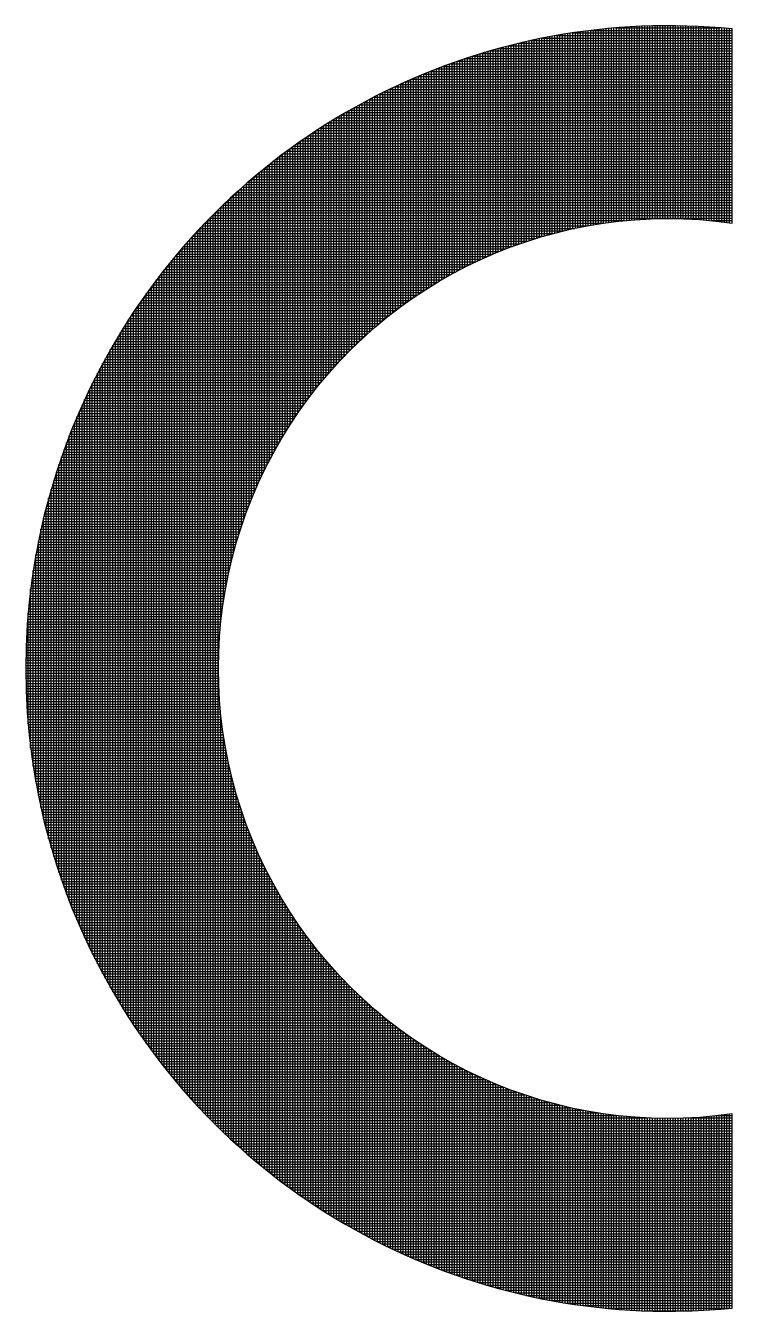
# Model space of a CAD drawing. Header units: inches. Extents: x 0.5 to 19.5, y 0.5 to 12.5.
# Drawn here: x 3.3704 to 3.4804, y 1.6963 to 1.8963 of the extents above; entities that cross this region are included whole.
import ezdxf

# ---------------------------------------------------------------- set-up
doc = ezdxf.new("R2010")
doc.units = ezdxf.units.IN
doc.header["$MEASUREMENT"] = 0

# ---------------------------------------------------------------- blocks, each defined once
blk = doc.blocks.new('*X14')
at = {"color": 0}
for p, q in [((4.262, 5.848439), (4.262, 6.000015)), ((4.264, 5.848782), (4.264, 6.000253)), ((4.266, 5.849113), (4.266, 6.000483)), ((4.268, 5.849432), (4.268, 6.000705)), ((4.27, 5.849739), (4.27, 6.000919)), ((4.272, 5.850035), (4.272, 6.001125)), ((4.274, 5.850318), (4.274, 6.001322)), ((4.276, 5.85059), (4.276, 6.001512)), ((4.278, 5.85085), (4.278, 6.001693)), ((4.28, 5.851099), (4.28, 6.001866)), ((4.281615, 6.002), (4.362672, 6.002)), ((4.282, 5.851336), (4.282, 6.002031)), ((4.284, 5.851561), (4.284, 6.002188)), ((4.286, 5.851774), (4.286, 6.002337)), ((4.288, 5.851976), (4.288, 6.002478)), ((4.29, 5.852166), (4.29, 6.002611)), ((4.292, 5.852345), (4.292, 6.002736)), ((4.294, 5.852512), (4.294, 6.002853)), ((4.296, 5.852668), (4.296, 6.002961)), ((4.298, 5.852812), (4.298, 6.003062)), ((4.3, 5.852944), (4.3, 6.003155)), ((4.302, 5.853065), (4.302, 6.003239)), ((4.304, 5.853175), (4.304, 6.003316)), ((4.306, 5.853273), (4.306, 6.003385)), ((4.308, 5.853359), (4.308, 6.003445)), ((4.31, 5.853435), (4.31, 6.003498)), ((4.312, 5.853498), (4.312, 6.003542)), ((4.314, 5.853551), (4.314, 6.003579)), ((4.316, 5.853591), (4.316, 6.003608)), ((4.318, 5.853621), (4.318, 6.003628)), ((4.32, 5.853639), (4.32, 6.003641)), ((4.322, 5.853645), (4.322, 6.003645)), ((4.324, 5.85364), (4.324, 6.003642)), ((4.326, 5.853624), (4.326, 6.00363)), ((4.328, 5.853596), (4.328, 6.003611)), ((4.33, 5.853557), (4.33, 6.003584)), ((4.332, 5.853506), (4.332, 6.003548)), ((4.334, 5.853444), (4.334, 6.003505)), ((4.336, 5.853371), (4.336, 6.003453)), ((4.338, 5.853286), (4.338, 6.003394)), ((4.34, 5.853189), (4.34, 6.003326)), ((4.342, 5.853082), (4.342, 6.003251)), ((4.344, 5.852962), (4.344, 6.003167)), ((4.346, 5.852831), (4.346, 6.003076)), ((4.348, 5.852689), (4.348, 6.002976)), ((4.35, 5.852535), (4.35, 6.002869)), ((4.352, 5.85237), (4.352, 6.002753)), ((4.354, 5.852193), (4.354, 6.002629)), ((4.356, 5.852004), (4.356, 6.002498)), ((4.358, 5.851804), (4.358, 6.002358)), ((4.36, 5.851592), (4.36, 6.00221)), ((4.362, 5.851369), (4.362, 6.002054)), ((4.364, 5.851133), (4.364, 6.00189)), ((4.366, 5.850887), (4.366, 6.001718)), ((4.368, 5.850628), (4.368, 6.001538)), ((4.37, 5.850358), (4.37, 6.00135)), ((4.372, 5.850076), (4.372, 6.001153)), ((4.208, 5.83451), (4.208, 5.990442)), ((4.21, 5.835193), (4.21, 5.990907)), ((4.212, 5.835863), (4.212, 5.991363)), ((4.214, 5.836519), (4.214, 5.99181)), ((4.21486, 5.992), (4.372144, 5.992)), ((4.216, 5.837162), (4.216, 5.992249)), ((4.218, 5.837792), (4.218, 5.992679)), ((4.22, 5.838409), (4.22, 5.993101)), ((4.222, 5.839013), (4.222, 5.993514)), ((4.224, 5.839603), (4.224, 5.993919)), ((4.224408, 5.994), (4.372144, 5.994)), ((4.226, 5.840181), (4.226, 5.994315)), ((4.228, 5.840746), (4.228, 5.994702)), ((4.23, 5.841298), (4.23, 5.995082)), ((4.232, 5.841838), (4.232, 5.995452)), ((4.234, 5.842364), (4.234, 5.995815)), ((4.235041, 5.996), (4.372144, 5.996)), ((4.236, 5.842879), (4.236, 5.996169)), ((4.238, 5.84338), (4.238, 5.996514)), ((4.24, 5.843869), (4.24, 5.996852)), ((4.242, 5.844346), (4.242, 5.99718)), ((4.244, 5.84481), (4.244, 5.997501)), ((4.246, 5.845262), (4.246, 5.997813)), ((4.247221, 5.998), (4.372144, 5.998)), ((4.248, 5.845702), (4.248, 5.998117)), ((4.25, 5.846129), (4.25, 5.998413)), ((4.252, 5.846545), (4.252, 5.998701)), ((4.254, 5.846948), (4.254, 5.99898)), ((4.256, 5.847338), (4.256, 5.999251)), ((4.258, 5.847717), (4.258, 5.999514)), ((4.26, 5.848084), (4.26, 5.999768)), ((4.261878, 6), (4.372144, 6)), ((4.172, 5.819805), (4.172, 5.98057)), ((4.174, 5.820747), (4.174, 5.981195)), ((4.176, 5.821674), (4.176, 5.981811)), ((4.176621, 5.982), (4.372144, 5.982)), ((4.178, 5.822585), (4.178, 5.982417)), ((4.18, 5.823481), (4.18, 5.983015)), ((4.182, 5.824363), (4.182, 5.983603)), ((4.183366, 5.984), (4.372144, 5.984)), ((4.184, 5.825229), (4.184, 5.984183)), ((4.186, 5.826081), (4.186, 5.984753)), ((4.188, 5.826918), (4.188, 5.985315)), ((4.19, 5.827741), (4.19, 5.985867)), ((4.190485, 5.986), (4.372144, 5.986)), ((4.192, 5.828549), (4.192, 5.986411)), ((4.194, 5.829343), (4.194, 5.986946)), ((4.196, 5.830123), (4.196, 5.987471)), ((4.198, 5.830889), (4.198, 5.987989)), ((4.198045, 5.988), (4.372144, 5.988)), ((4.2, 5.831641), (4.2, 5.988497)), ((4.202, 5.832378), (4.202, 5.988996)), ((4.204, 5.833103), (4.204, 5.989487)), ((4.206, 5.833813), (4.206, 5.989969)), ((4.20613, 5.99), (4.372144, 5.99)), ((4.142, 5.803726), (4.142, 5.970066)), ((4.144, 5.804917), (4.144, 5.970834)), ((4.146, 5.806091), (4.146, 5.971591)), ((4.14709, 5.972), (4.372144, 5.972)), ((4.148, 5.807247), (4.148, 5.972339)), ((4.15, 5.808385), (4.15, 5.973077)), ((4.152, 5.809507), (4.152, 5.973806)), ((4.152537, 5.974), (4.372144, 5.974)), ((4.154, 5.810611), (4.154, 5.974525)), ((4.156, 5.811698), (4.156, 5.975234)), ((4.158, 5.812768), (4.158, 5.975934)), ((4.158189, 5.976), (4.372144, 5.976)), ((4.16, 5.813822), (4.16, 5.976625)), ((4.162, 5.814859), (4.162, 5.977306)), ((4.164, 5.81588), (4.164, 5.977977)), ((4.164069, 5.978), (4.372144, 5.978)), ((4.166, 5.816885), (4.166, 5.978639)), ((4.168, 5.817874), (4.168, 5.979292)), ((4.17, 5.818847), (4.17, 5.979935)), ((4.170202, 5.98), (4.372144, 5.98)), ((4.118, 5.787943), (4.118, 5.960072)), ((4.12, 5.789369), (4.12, 5.960961)), ((4.122, 5.790773), (4.122, 5.96184)), ((4.122366, 5.962), (4.372144, 5.962)), ((4.124, 5.792157), (4.124, 5.962709)), ((4.126, 5.793521), (4.126, 5.963567)), ((4.127019, 5.964), (4.372144, 5.964)), ((4.128, 5.794864), (4.128, 5.964414)), ((4.13, 5.796187), (4.13, 5.965252)), ((4.131807, 5.966), (4.372144, 5.966)), ((4.132, 5.797491), (4.132, 5.96608)), ((4.134, 5.798776), (4.134, 5.966897)), ((4.136, 5.800041), (4.136, 5.967704)), ((4.136739, 5.968), (4.372144, 5.968)), ((4.138, 5.801288), (4.138, 5.968501)), ((4.14, 5.802516), (4.14, 5.969289)), ((4.141829, 5.97), (4.372144, 5.97)), ((4.098, 5.772457), (4.098, 5.95059)), ((4.1, 5.774112), (4.1, 5.951587)), ((4.100834, 5.952), (4.372144, 5.952)), ((4.102, 5.775742), (4.102, 5.952574)), ((4.104, 5.777348), (4.104, 5.953549)), ((4.104933, 5.954), (4.372144, 5.954)), ((4.106, 5.77893), (4.106, 5.954513)), ((4.108, 5.780489), (4.108, 5.955467)), ((4.109129, 5.956), (4.372144, 5.956)), ((4.11, 5.782025), (4.11, 5.956409)), ((4.112, 5.783538), (4.112, 5.957341)), ((4.113429, 5.958), (4.372144, 5.958)), ((4.114, 5.785028), (4.114, 5.958262)), ((4.116, 5.786497), (4.116, 5.959172)), ((4.117839, 5.96), (4.372144, 5.96)), ((4.08, 5.756363), (4.08, 5.9411)), ((4.081633, 5.942), (4.372144, 5.942)), ((4.082, 5.758265), (4.082, 5.942201)), ((4.084, 5.760136), (4.084, 5.94329)), ((4.085315, 5.944), (4.372144, 5.944)), ((4.086, 5.761979), (4.086, 5.944368)), ((4.088, 5.763793), (4.088, 5.945433)), ((4.089072, 5.946), (4.372144, 5.946)), ((4.09, 5.765579), (4.09, 5.946488)), ((4.092, 5.767338), (4.092, 5.94753)), ((4.092908, 5.948), (4.372144, 5.948)), ((4.094, 5.76907), (4.094, 5.948562)), ((4.096, 5.770776), (4.096, 5.949581)), ((4.096827, 5.95), (4.372144, 5.95)), ((4.062, 5.737793), (4.062, 5.930641)), ((4.064, 5.739996), (4.064, 5.931853)), ((4.064244, 5.932), (4.372144, 5.932)), ((4.066, 5.742162), (4.066, 5.933052)), ((4.067595, 5.934), (4.372144, 5.934)), ((4.068, 5.744292), (4.068, 5.934239)), ((4.07, 5.746387), (4.07, 5.935413)), ((4.071007, 5.936), (4.372144, 5.936)), ((4.072, 5.748448), (4.072, 5.936575)), ((4.074, 5.750475), (4.074, 5.937724)), ((4.074483, 5.938), (4.372144, 5.938)), ((4.076, 5.752469), (4.076, 5.938862)), ((4.078, 5.754432), (4.078, 5.939987)), ((4.078024, 5.94), (4.372144, 5.94)), ((4.046, 5.718691), (4.046, 5.920472)), ((4.048, 5.721235), (4.048, 5.92179)), ((4.04832, 5.922), (4.372144, 5.922)), ((4.05, 5.723731), (4.05, 5.923095)), ((4.0514, 5.924), (4.372144, 5.924)), ((4.052, 5.726182), (4.052, 5.924386)), ((4.054, 5.728588), (4.054, 5.925663)), ((4.054531, 5.926), (4.372144, 5.926)), ((4.056, 5.73095), (4.056, 5.926927)), ((4.057714, 5.928), (4.372144, 5.928)), ((4.058, 5.733271), (4.058, 5.928178)), ((4.06, 5.735552), (4.06, 5.929416)), ((4.060951, 5.93), (4.372144, 5.93)), ((4.032, 5.699392), (4.032, 5.910851)), ((4.033619, 5.912), (4.372144, 5.912)), ((4.034, 5.702324), (4.034, 5.912269)), ((4.036, 5.705194), (4.036, 5.913672)), ((4.036471, 5.914), (4.372144, 5.914)), ((4.038, 5.708004), (4.038, 5.91506)), ((4.039365, 5.916), (4.372144, 5.916)), ((4.04, 5.710756), (4.04, 5.916435)), ((4.042, 5.713454), (4.042, 5.917794)), ((4.042304, 5.918), (4.372144, 5.918)), ((4.044, 5.716098), (4.044, 5.91914)), ((4.045289, 5.92), (4.372144, 5.92)), ((4.018, 5.676841), (4.018, 5.900504)), ((4.019962, 5.902), (4.372144, 5.902)), ((4.02, 5.680307), (4.02, 5.902029)), ((4.022, 5.683684), (4.022, 5.903538)), ((4.022617, 5.904), (4.372144, 5.904)), ((4.024, 5.686977), (4.024, 5.905031)), ((4.025309, 5.906), (4.372144, 5.906)), ((4.026, 5.69019), (4.026, 5.906509)), ((4.028, 5.693328), (4.028, 5.907971)), ((4.028039, 5.908), (4.372144, 5.908)), ((4.03, 5.696394), (4.03, 5.909419)), ((4.030809, 5.91), (4.372144, 5.91)), ((4.006, 5.653823), (4.006, 5.891012)), ((4.007214, 5.892), (4.372144, 5.892)), ((4.008, 5.657962), (4.008, 5.892636)), ((4.009697, 5.894), (4.372144, 5.894)), ((4.01, 5.661969), (4.01, 5.894243)), ((4.012, 5.665852), (4.012, 5.895833)), ((4.012212, 5.896), (4.372144, 5.896)), ((4.014, 5.66962), (4.014, 5.897406)), ((4.014761, 5.898), (4.372144, 5.898)), ((4.016, 5.67328), (4.016, 5.898963)), ((4.017344, 5.9), (4.372144, 5.9)), ((3.994, 5.62539), (3.994, 5.880901)), ((3.995268, 5.882), (4.372144, 5.882)), ((3.996, 5.630651), (3.996, 5.882631)), ((3.997597, 5.884), (4.372144, 5.884)), ((3.998, 5.635671), (3.998, 5.884343)), ((3.999956, 5.886), (4.372144, 5.886)), ((4, 5.640479), (4, 5.886037)), ((4.002, 5.645095), (4.002, 5.887713)), ((4.002345, 5.888), (4.372144, 5.888)), ((4.004, 5.649538), (4.004, 5.889371)), ((4.004764, 5.89), (4.372144, 5.89)), ((3.982, 5.586121), (3.982, 5.870118)), ((3.984, 5.593972), (3.984, 5.871964)), ((3.984039, 5.872), (4.372144, 5.872)), ((3.986, 5.601152), (3.986, 5.87379)), ((3.986231, 5.874), (4.372144, 5.874)), ((3.988, 5.607799), (3.988, 5.875597)), ((3.988449, 5.876), (4.372144, 5.876)), ((3.99, 5.614011), (3.99, 5.877384)), ((3.990694, 5.878), (4.372144, 5.878)), ((3.992, 5.619857), (3.992, 5.879152)), ((3.992967, 5.88), (4.372144, 5.88)), ((3.972, 5.146715), (3.972, 5.860576)), ((3.973458, 5.862), (4.372144, 5.862)), ((3.974, 5.539646), (3.974, 5.862527)), ((3.975525, 5.864), (4.372144, 5.864)), ((3.976, 5.555458), (3.976, 5.864456)), ((3.977616, 5.866), (4.372144, 5.866)), ((3.978, 5.567404), (3.978, 5.866364)), ((3.979732, 5.868), (4.372144, 5.868)), ((3.98, 5.577386), (3.98, 5.868252)), ((3.981873, 5.87), (4.372144, 5.87)), ((3.962, 5.156807), (3.962, 5.850483)), ((3.963467, 5.852), (4.288247, 5.852)), ((3.964, 5.154743), (3.964, 5.852548)), ((3.96542, 5.854), (4.372144, 5.854)), ((3.966, 5.152701), (3.966, 5.854589)), ((3.967396, 5.856), (4.372144, 5.856)), ((3.968, 5.150683), (3.968, 5.856607)), ((3.969393, 5.858), (4.372144, 5.858)), ((3.97, 5.148688), (3.97, 5.858603)), ((3.971414, 5.86), (4.372144, 5.86)), ((4.35604, 5.852), (4.372144, 5.852)), ((3.954, 5.165311), (3.954, 5.84198)), ((3.954019, 5.842), (4.232611, 5.842)), ((3.955867, 5.844), (4.240543, 5.844)), ((3.956, 5.163147), (3.956, 5.844143)), ((3.957736, 5.846), (4.249389, 5.846)), ((3.958, 5.161009), (3.958, 5.846281)), ((3.959625, 5.848), (4.259535, 5.848)), ((3.96, 5.158896), (3.96, 5.848394)), ((3.961535, 5.85), (4.271761, 5.85)), ((3.944, 5.176525), (3.944, 5.830765)), ((3.945072, 5.832), (4.200969, 5.832)), ((3.946, 5.174228), (3.946, 5.833063)), ((3.946823, 5.834), (4.206533, 5.834)), ((3.948, 5.171958), (3.948, 5.835333)), ((3.948593, 5.836), (4.212415, 5.836)), ((3.95, 5.169715), (3.95, 5.837575)), ((3.950382, 5.838), (4.218669, 5.838)), ((3.952, 5.1675), (3.952, 5.839791)), ((3.95219, 5.84), (4.225368, 5.84)), ((3.936, 5.186009), (3.936, 5.821282)), ((3.936592, 5.822), (4.176712, 5.822)), ((3.938, 5.183593), (3.938, 5.823698)), ((3.938252, 5.824), (4.181172, 5.824)), ((3.93993, 5.826), (4.185808, 5.826)), ((3.94, 5.181207), (3.94, 5.826083)), ((3.941626, 5.828), (4.190637, 5.828)), ((3.942, 5.178852), (3.942, 5.828439)), ((3.943339, 5.83), (4.195682, 5.83)), ((3.928, 5.195992), (3.928, 5.811299)), ((3.928548, 5.812), (4.156562, 5.812)), ((3.93, 5.193446), (3.93, 5.813844)), ((3.930123, 5.814), (4.160341, 5.814)), ((3.931715, 5.816), (4.164237, 5.816)), ((3.932, 5.190935), (3.932, 5.816356)), ((3.933323, 5.818), (4.168257, 5.818)), ((3.934, 5.188456), (3.934, 5.818835)), ((3.934949, 5.82), (4.172412, 5.82)), ((3.92, 5.206525), (3.92, 5.800766)), ((3.920915, 5.802), (4.139156, 5.802)), ((3.922, 5.203837), (3.922, 5.803454)), ((3.92241, 5.804), (4.142458, 5.804)), ((3.923921, 5.806), (4.145844, 5.806)), ((3.924, 5.201186), (3.924, 5.806105)), ((3.925447, 5.808), (4.149319, 5.808)), ((3.926, 5.198571), (3.926, 5.808719)), ((3.926989, 5.81), (4.15289, 5.81)), ((3.913669, 5.792), (4.123771, 5.792)), ((3.914, 5.214822), (3.914, 5.792468)), ((3.915088, 5.794), (4.12671, 5.794)), ((3.916, 5.212016), (3.916, 5.795274)), ((3.916522, 5.796), (4.129715, 5.796)), ((3.917971, 5.798), (4.132789, 5.798)), ((3.918, 5.209251), (3.918, 5.798039)), ((3.919435, 5.8), (4.135934, 5.8)), ((3.906, 5.226473), (3.906, 5.780818)), ((3.90679, 5.782), (4.109968, 5.782)), ((3.908, 5.223493), (3.908, 5.783797)), ((3.908137, 5.784), (4.112617, 5.784)), ((3.909499, 5.786), (4.11532, 5.786)), ((3.91, 5.220559), (3.91, 5.786731)), ((3.910874, 5.788), (4.118079, 5.788)), ((3.912, 5.217669), (3.912, 5.789621)), ((3.912264, 5.79), (4.120895, 5.79)), ((3.9, 5.2357), (3.9, 5.771591)), ((3.90026, 5.772), (4.097453, 5.772)), ((3.901539, 5.774), (4.099864, 5.774)), ((3.902, 5.232575), (3.902, 5.774716)), ((3.902831, 5.776), (4.102319, 5.776)), ((3.904, 5.229499), (3.904, 5.777791)), ((3.904137, 5.778), (4.10482, 5.778)), ((3.905457, 5.78), (4.107369, 5.78)), ((3.894, 5.245395), (3.894, 5.761895)), ((3.894063, 5.762), (4.086023, 5.762)), ((3.895277, 5.764), (4.08823, 5.764)), ((3.896, 5.242108), (3.896, 5.765182)), ((3.896503, 5.766), (4.090476, 5.766)), ((3.897742, 5.768), (4.092761, 5.768)), ((3.898, 5.238877), (3.898, 5.768413)), ((3.898995, 5.77), (4.095086, 5.77)), ((3.888, 5.255614), (3.888, 5.751676)), ((3.888185, 5.752), (4.075527, 5.752)), ((3.889336, 5.754), (4.077557, 5.754)), ((3.89, 5.252146), (3.89, 5.755145)), ((3.890499, 5.756), (4.079621, 5.756)), ((3.891674, 5.758), (4.08172, 5.758)), ((3.892, 5.24874), (3.892, 5.75855)), ((3.892863, 5.76), (4.083853, 5.76)), ((3.882, 5.266425), (3.882, 5.740866)), ((3.882613, 5.742), (4.065849, 5.742)), ((3.883704, 5.744), (4.067723, 5.744)), ((3.884, 5.262751), (3.884, 5.74454)), ((3.884806, 5.746), (4.069628, 5.746)), ((3.88592, 5.748), (4.071563, 5.748)), ((3.886, 5.259148), (3.886, 5.748142)), ((3.887047, 5.75), (4.073529, 5.75)), ((3.877336, 5.732), (4.0569, 5.732)), ((3.878, 5.274001), (3.878, 5.733289)), ((3.878368, 5.734), (4.058635, 5.734)), ((3.879412, 5.736), (4.060397, 5.736)), ((3.88, 5.270174), (3.88, 5.737117)), ((3.880467, 5.738), (4.062186, 5.738)), ((3.881534, 5.74), (4.064003, 5.74)), ((3.872, 5.285997), (3.872, 5.721293)), ((3.872342, 5.722), (4.048609, 5.722)), ((3.873319, 5.724), (4.050218, 5.724)), ((3.874, 5.281908), (3.874, 5.725382)), ((3.874306, 5.726), (4.05185, 5.726)), ((3.875305, 5.728), (4.053508, 5.728)), ((3.876, 5.277911), (3.876, 5.729379)), ((3.876315, 5.73), (4.055191, 5.73)), ((3.867624, 5.712), (4.040917, 5.712)), ((3.868, 5.294472), (3.868, 5.712819)), ((3.868546, 5.714), (4.04241, 5.714)), ((3.869479, 5.716), (4.043925, 5.716)), ((3.87, 5.290183), (3.87, 5.717108)), ((3.870422, 5.718), (4.045463, 5.718)), ((3.871377, 5.72), (4.047024, 5.72)), ((3.863171, 5.702), (4.033777, 5.702)), ((3.864, 5.303384), (3.864, 5.703906)), ((3.864041, 5.704), (4.035163, 5.704)), ((3.864921, 5.706), (4.03657, 5.706)), ((3.865811, 5.708), (4.037997, 5.708)), ((3.866, 5.29887), (3.866, 5.708421)), ((3.866712, 5.71), (4.039446, 5.71)), ((3.858978, 5.692), (4.027148, 5.692)), ((3.859796, 5.694), (4.028434, 5.694)), ((3.86, 5.312796), (3.86, 5.694494)), ((3.860625, 5.696), (4.02974, 5.696)), ((3.861463, 5.698), (4.031066, 5.698)), ((3.862, 5.308024), (3.862, 5.699267)), ((3.862312, 5.7), (4.032411, 5.7)), ((3.855036, 5.682), (4.020996, 5.682)), ((3.855804, 5.684), (4.02219, 5.684)), ((3.856, 5.322786), (3.856, 5.684505)), ((3.856583, 5.686), (4.023402, 5.686)), ((3.857371, 5.688), (4.024632, 5.688)), ((3.858, 5.317713), (3.858, 5.689577)), ((3.85817, 5.69), (4.02588, 5.69)), ((3.851339, 5.672), (4.015294, 5.672)), ((3.852, 5.333454), (3.852, 5.673836)), ((3.852059, 5.674), (4.0164, 5.674)), ((3.852789, 5.676), (4.017523, 5.676)), ((3.853528, 5.678), (4.018663, 5.678)), ((3.854, 5.328028), (3.854, 5.679263)), ((3.854277, 5.68), (4.019821, 5.68)), ((3.847882, 5.662), (4.010016, 5.662)), ((3.848, 5.344939), (3.848, 5.662352)), ((3.848555, 5.664), (4.011039, 5.664)), ((3.849237, 5.666), (4.012078, 5.666)), ((3.849928, 5.668), (4.013133, 5.668)), ((3.85, 5.339084), (3.85, 5.668207)), ((3.850629, 5.67), (4.014205, 5.67)), ((3.84466, 5.652), (4.005141, 5.652)), ((3.845286, 5.654), (4.006084, 5.654)), ((3.845921, 5.656), (4.007044, 5.656)), ((3.846, 5.351044), (3.846, 5.656247)), ((3.846565, 5.658), (4.008018, 5.658)), ((3.847219, 5.66), (4.009009, 5.66)), ((3.841667, 5.642), (4.00065, 5.642)), ((3.842, 5.364139), (3.842, 5.643152)), ((3.842247, 5.644), (4.001518, 5.644)), ((3.842837, 5.646), (4.002401, 5.646)), ((3.843435, 5.648), (4.003299, 5.648)), ((3.844, 5.357431), (3.844, 5.64986)), ((3.844043, 5.65), (4.004212, 5.65)), ((3.838899, 5.632), (3.996529, 5.632)), ((3.839435, 5.634), (3.997324, 5.634)), ((3.83998, 5.636), (3.998134, 5.636)), ((3.84, 5.371216), (3.84, 5.636075)), ((3.840533, 5.638), (3.998958, 5.638)), ((3.841095, 5.64), (3.999797, 5.64)), ((3.836, 5.386751), (3.836, 5.62054)), ((3.836353, 5.622), (3.992762, 5.622)), ((3.836845, 5.624), (3.993488, 5.624)), ((3.837345, 5.626), (3.994227, 5.626)), ((3.837855, 5.628), (3.99498, 5.628)), ((3.838, 5.378725), (3.838, 5.628565)), ((3.838373, 5.63), (3.995747, 5.63)), ((3.834, 5.395406), (3.834, 5.611885)), ((3.834026, 5.612), (3.989338, 5.612)), ((3.834474, 5.614), (3.989996, 5.614)), ((3.834931, 5.616), (3.990667, 5.616)), ((3.835396, 5.618), (3.991352, 5.618)), ((3.83587, 5.62), (3.99205, 5.62)), ((3.831913, 5.602), (3.986247, 5.602)), ((3.832, 5.404856), (3.832, 5.602434)), ((3.832318, 5.604), (3.986839, 5.604)), ((3.832732, 5.606), (3.987444, 5.606)), ((3.833155, 5.608), (3.988063, 5.608)), ((3.833586, 5.61), (3.988694, 5.61)), ((3.83, 5.415358), (3.83, 5.591933)), ((3.830012, 5.592), (3.983479, 5.592)), ((3.830375, 5.594), (3.984008, 5.594)), ((3.830747, 5.596), (3.984548, 5.596)), ((3.831127, 5.598), (3.985102, 5.598)), ((3.831516, 5.6), (3.985668, 5.6)), ((3.828321, 5.582), (3.981027, 5.582)), ((3.828643, 5.584), (3.981493, 5.584)), ((3.828973, 5.586), (3.981971, 5.586)), ((3.829311, 5.588), (3.982461, 5.588)), ((3.829657, 5.59), (3.982964, 5.59)), ((3.826838, 5.572), (3.978883, 5.572)), ((3.827118, 5.574), (3.979288, 5.574)), ((3.827407, 5.576), (3.979704, 5.576)), ((3.827703, 5.578), (3.980133, 5.578)), ((3.828, 5.427343), (3.828, 5.579948)), ((3.828008, 5.58), (3.980574, 5.58)), ((3.825561, 5.562), (3.977043, 5.562)), ((3.8258, 5.564), (3.977387, 5.564)), ((3.826, 5.441665), (3.826, 5.565625)), ((3.826047, 5.566), (3.977743, 5.566)), ((3.826302, 5.568), (3.978111, 5.568)), ((3.826566, 5.57), (3.978491, 5.57)), ((3.824487, 5.552), (3.9755, 5.552)), ((3.824686, 5.554), (3.975785, 5.554)), ((3.824892, 5.556), (3.976082, 5.556)), ((3.825107, 5.558), (3.97639, 5.558)), ((3.82533, 5.56), (3.97671, 5.56)), ((3.823617, 5.542), (3.974252, 5.542)), ((3.823775, 5.544), (3.974478, 5.544)), ((3.823941, 5.546), (3.974716, 5.546)), ((3.824, 5.4606), (3.824, 5.546691)), ((3.824115, 5.548), (3.974965, 5.548)), ((3.824297, 5.55), (3.975227, 5.55)), ((3.822948, 5.532), (3.973294, 5.532)), ((3.823066, 5.534), (3.973462, 5.534)), ((3.823192, 5.536), (3.973642, 5.536)), ((3.823325, 5.538), (3.973834, 5.538)), ((3.823467, 5.54), (3.974037, 5.54)), ((3.822481, 5.522), (3.972625, 5.522)), ((3.822558, 5.524), (3.972736, 5.524)), ((3.822644, 5.526), (3.972858, 5.526)), ((3.822737, 5.528), (3.972992, 5.528)), ((3.822839, 5.53), (3.973137, 5.53)), ((3.822213, 5.512), (3.972243, 5.512)), ((3.822251, 5.514), (3.972297, 5.514)), ((3.822296, 5.516), (3.972362, 5.516)), ((3.82235, 5.518), (3.972438, 5.518)), ((3.822411, 5.52), (3.972526, 5.52)), ((3.822144, 5.504), (3.972144, 5.504)), ((3.822146, 5.502), (3.972147, 5.502)), ((3.822149, 5.506), (3.972152, 5.506)), ((3.822163, 5.508), (3.972171, 5.508)), ((3.822184, 5.51), (3.972201, 5.51)), ((3.822157, 5.5), (3.972163, 5.5)), ((3.822175, 5.498), (3.972189, 5.498)), ((3.822202, 5.496), (3.972227, 5.496)), ((3.822237, 5.494), (3.972277, 5.494)), ((3.822279, 5.492), (3.972337, 5.492)), ((3.82233, 5.49), (3.97241, 5.49)), ((3.822388, 5.488), (3.972493, 5.488)), ((3.822455, 5.486), (3.972589, 5.486)), ((3.82253, 5.484), (3.972695, 5.484)), ((3.822612, 5.482), (3.972814, 5.482)), ((3.822703, 5.48), (3.972943, 5.48)), ((3.822802, 5.478), (3.973084, 5.478)), ((3.822908, 5.476), (3.973237, 5.476)), ((3.823023, 5.474), (3.973401, 5.474)), ((3.823146, 5.472), (3.973577, 5.472)), ((3.823277, 5.47), (3.973765, 5.47)), ((3.823416, 5.468), (3.973963, 5.468)), ((3.823563, 5.466), (3.974174, 5.466)), ((3.823718, 5.464), (3.974396, 5.464)), ((3.823881, 5.462), (3.97463, 5.462)), ((3.974, 5.144764), (3.974, 5.467645)), ((3.824052, 5.46), (3.974876, 5.46)), ((3.824231, 5.458), (3.975133, 5.458)), ((3.824419, 5.456), (3.975402, 5.456)), ((3.824614, 5.454), (3.975682, 5.454)), ((3.824818, 5.452), (3.975975, 5.452)), ((3.976, 5.142834), (3.976, 5.451832)), ((3.82503, 5.45), (3.976279, 5.45)), ((3.82525, 5.448), (3.976595, 5.448)), ((3.825478, 5.446), (3.976923, 5.446)), ((3.825714, 5.444), (3.977263, 5.444)), ((3.825958, 5.442), (3.977615, 5.442)), ((3.826211, 5.44), (3.977979, 5.44)), ((3.826472, 5.438), (3.978355, 5.438)), ((3.826741, 5.436), (3.978743, 5.436)), ((3.827018, 5.434), (3.979143, 5.434)), ((3.827303, 5.432), (3.979555, 5.432)), ((3.978, 5.140926), (3.978, 5.439887)), ((3.827597, 5.43), (3.979979, 5.43)), ((3.827899, 5.428), (3.980416, 5.428)), ((3.828209, 5.426), (3.980865, 5.426)), ((3.828528, 5.424), (3.981326, 5.424)), ((3.828855, 5.422), (3.9818, 5.422)), ((3.98, 5.139039), (3.98, 5.429904)), ((3.982, 5.137172), (3.982, 5.421169)), ((3.82919, 5.42), (3.982286, 5.42)), ((3.829533, 5.418), (3.982784, 5.418)), ((3.829885, 5.416), (3.983295, 5.416)), ((3.830246, 5.414), (3.983819, 5.414)), ((3.830614, 5.412), (3.984355, 5.412)), ((3.984, 5.135326), (3.984, 5.413319)), ((3.830991, 5.41), (3.984904, 5.41)), ((3.831377, 5.408), (3.985466, 5.408)), ((3.831771, 5.406), (3.98604, 5.406)), ((3.832173, 5.404), (3.986628, 5.404)), ((3.832584, 5.402), (3.987228, 5.402)), ((3.986, 5.1335), (3.986, 5.406139)), ((3.833004, 5.4), (3.987842, 5.4)), ((3.833432, 5.398), (3.988469, 5.398)), ((3.833869, 5.396), (3.989108, 5.396)), ((3.834314, 5.394), (3.989761, 5.394)), ((3.834768, 5.392), (3.990428, 5.392)), ((3.988, 5.131694), (3.988, 5.399491)), ((3.99, 5.129907), (3.99, 5.393279)), ((3.83523, 5.39), (3.991108, 5.39)), ((3.835701, 5.388), (3.991801, 5.388)), ((3.836181, 5.386), (3.992508, 5.386)), ((3.83667, 5.384), (3.993229, 5.384)), ((3.837167, 5.382), (3.993963, 5.382)), ((3.992, 5.128139), (3.992, 5.387433)), ((3.994, 5.12639), (3.994, 5.381901)), ((3.837673, 5.38), (3.994711, 5.38)), ((3.838188, 5.378), (3.995474, 5.378)), ((3.838711, 5.376), (3.99625, 5.376)), ((3.839244, 5.374), (3.99704, 5.374)), ((3.839785, 5.372), (3.997845, 5.372)), ((3.996, 5.124659), (3.996, 5.37664)), ((3.998, 5.122947), (3.998, 5.371619)), ((3.840336, 5.37), (3.998664, 5.37)), ((3.840895, 5.368), (3.999498, 5.368)), ((3.841463, 5.366), (4.000346, 5.366)), ((3.84204, 5.364), (4.001209, 5.364)), ((3.842627, 5.362), (4.002086, 5.362)), ((4, 5.121253), (4, 5.366811)), ((4.002, 5.119578), (4.002, 5.362195)), ((3.843222, 5.36), (4.002979, 5.36)), ((3.843826, 5.358), (4.003887, 5.358)), ((3.84444, 5.356), (4.00481, 5.356)), ((3.845063, 5.354), (4.005748, 5.354)), ((3.845695, 5.352), (4.006702, 5.352)), ((4.004, 5.117919), (4.004, 5.357753)), ((4.006, 5.116278), (4.006, 5.353468)), ((3.846336, 5.35), (4.007671, 5.35)), ((3.846986, 5.348), (4.008656, 5.348)), ((3.847646, 5.346), (4.009657, 5.346)), ((3.848315, 5.344), (4.010674, 5.344)), ((3.848994, 5.342), (4.011707, 5.342)), ((4.008, 5.114655), (4.008, 5.349328)), ((4.01, 5.113048), (4.01, 5.345322)), ((4.012, 5.111458), (4.012, 5.341439)), ((3.849682, 5.34), (4.012757, 5.34)), ((3.850379, 5.338), (4.013823, 5.338)), ((3.851086, 5.336), (4.014906, 5.336)), ((3.851803, 5.334), (4.016006, 5.334)), ((3.852529, 5.332), (4.017122, 5.332)), ((4.014, 5.109885), (4.014, 5.337671)), ((4.016, 5.108328), (4.016, 5.33401)), ((4.018, 5.106787), (4.018, 5.33045)), ((3.853265, 5.33), (4.018257, 5.33)), ((3.85401, 5.328), (4.019408, 5.328)), ((3.854766, 5.326), (4.020577, 5.326)), ((3.855531, 5.324), (4.021765, 5.324)), ((3.856306, 5.322), (4.02297, 5.322)), ((4.02, 5.105262), (4.02, 5.326984)), ((4.022, 5.103753), (4.022, 5.323607)), ((4.024, 5.10226), (4.024, 5.320314)), ((3.85709, 5.32), (4.024193, 5.32)), ((3.857885, 5.318), (4.025435, 5.318)), ((3.85869, 5.316), (4.026696, 5.316)), ((3.859505, 5.314), (4.027976, 5.314)), ((3.86033, 5.312), (4.029275, 5.312)), ((4.026, 5.100782), (4.026, 5.3171)), ((4.028, 5.099319), (4.028, 5.313963)), ((4.03, 5.097872), (4.03, 5.310896)), ((3.861165, 5.31), (4.030593, 5.31)), ((3.86201, 5.308), (4.031932, 5.308)), ((3.862866, 5.306), (4.03329, 5.306)), ((3.863731, 5.304), (4.034669, 5.304)), ((3.864608, 5.302), (4.036068, 5.302)), ((4.032, 5.096439), (4.032, 5.307899)), ((4.034, 5.095022), (4.034, 5.304967)), ((4.036, 5.093619), (4.036, 5.302097)), ((3.865494, 5.3), (4.037488, 5.3)), ((3.866391, 5.298), (4.03893, 5.298)), ((3.867299, 5.296), (4.040393, 5.296)), ((3.868218, 5.294), (4.041878, 5.294)), ((3.869147, 5.292), (4.043385, 5.292)), ((4.038, 5.09223), (4.038, 5.299287)), ((4.04, 5.090856), (4.04, 5.296534)), ((4.042, 5.089496), (4.042, 5.293837)), ((4.044, 5.08815), (4.044, 5.291193)), ((3.870086, 5.29), (4.044915, 5.29)), ((3.871037, 5.288), (4.046468, 5.288)), ((3.871999, 5.286), (4.048044, 5.286)), ((3.872971, 5.284), (4.049644, 5.284)), ((3.873955, 5.282), (4.051268, 5.282)), ((4.046, 5.086818), (4.046, 5.288599)), ((4.048, 5.0855), (4.048, 5.286056)), ((4.05, 5.084196), (4.05, 5.283559)), ((4.052, 5.082905), (4.052, 5.281109)), ((3.874949, 5.28), (4.052917, 5.28)), ((3.875955, 5.278), (4.054591, 5.278)), ((3.876972, 5.276), (4.056291, 5.276)), ((3.878001, 5.274), (4.058017, 5.274)), ((3.87904, 5.272), (4.059769, 5.272)), ((4.054, 5.081628), (4.054, 5.278703)), ((4.056, 5.080363), (4.056, 5.27634)), ((4.058, 5.079112), (4.058, 5.274019)), ((4.06, 5.077875), (4.06, 5.271739)), ((3.880092, 5.27), (4.061548, 5.27)), ((3.881155, 5.268), (4.063355, 5.268)), ((3.882229, 5.266), (4.065191, 5.266)), ((3.883315, 5.264), (4.067055, 5.264)), ((3.884414, 5.262), (4.068949, 5.262)), ((4.062, 5.07665), (4.062, 5.269497)), ((4.064, 5.075438), (4.064, 5.267294)), ((4.066, 5.074238), (4.066, 5.265128)), ((4.068, 5.073051), (4.068, 5.262998)), ((4.07, 5.071877), (4.07, 5.260903)), ((3.885524, 5.26), (4.070873, 5.26)), ((3.886646, 5.258), (4.072828, 5.258)), ((3.88778, 5.256), (4.074814, 5.256)), ((3.888926, 5.254), (4.076833, 5.254)), ((3.890085, 5.252), (4.078885, 5.252)), ((4.072, 5.070716), (4.072, 5.258843)), ((4.074, 5.069566), (4.074, 5.256816)), ((4.076, 5.068429), (4.076, 5.254821)), ((4.078, 5.067304), (4.078, 5.252859)), ((4.08, 5.066191), (4.08, 5.250927)), ((3.891256, 5.25), (4.080971, 5.25)), ((3.89244, 5.248), (4.083092, 5.248)), ((3.893636, 5.246), (4.085249, 5.246)), ((3.894845, 5.244), (4.087443, 5.244)), ((3.896066, 5.242), (4.089675, 5.242)), ((4.082, 5.06509), (4.082, 5.249026)), ((4.084, 5.064), (4.084, 5.247154)), ((4.086, 5.062923), (4.086, 5.245312)), ((4.088, 5.061857), (4.088, 5.243498)), ((4.09, 5.060803), (4.09, 5.241711)), ((3.897301, 5.24), (4.091946, 5.24)), ((3.898549, 5.238), (4.094256, 5.238)), ((3.89981, 5.236), (4.096609, 5.236)), ((3.901084, 5.234), (4.099004, 5.234)), ((3.902371, 5.232), (4.101443, 5.232)), ((4.092, 5.05976), (4.092, 5.239952)), ((4.094, 5.058729), (4.094, 5.23822)), ((4.096, 5.057709), (4.096, 5.236514)), ((4.098, 5.056701), (4.098, 5.234834)), ((4.1, 5.055703), (4.1, 5.233179)), ((4.102, 5.054717), (4.102, 5.231548)), ((3.903672, 5.23), (4.103928, 5.23)), ((3.904987, 5.228), (4.106459, 5.228)), ((3.906315, 5.226), (4.10904, 5.226)), ((3.907658, 5.224), (4.111671, 5.224)), ((3.909014, 5.222), (4.114355, 5.222)), ((4.104, 5.053742), (4.104, 5.229942)), ((4.106, 5.052777), (4.106, 5.22836)), ((4.108, 5.051824), (4.108, 5.226801)), ((4.11, 5.050881), (4.11, 5.225266)), ((4.112, 5.04995), (4.112, 5.223753)), ((4.114, 5.049029), (4.114, 5.222263)), ((4.116, 5.048118), (4.116, 5.220794)), ((3.910385, 5.22), (4.117094, 5.22)), ((3.91177, 5.218), (4.119889, 5.218)), ((3.913169, 5.216), (4.122744, 5.216)), ((3.914583, 5.214), (4.125661, 5.214)), ((3.916012, 5.212), (4.128642, 5.212)), ((4.118, 5.047219), (4.118, 5.219347)), ((4.12, 5.046329), (4.12, 5.217922)), ((4.122, 5.04545), (4.122, 5.216517)), ((4.124, 5.044582), (4.124, 5.215133)), ((4.126, 5.043724), (4.126, 5.21377)), ((4.128, 5.042876), (4.128, 5.212427)), ((4.13, 5.042038), (4.13, 5.211103)), ((3.917456, 5.21), (4.13169, 5.21)), ((3.918914, 5.208), (4.13481, 5.208)), ((3.920388, 5.206), (4.138004, 5.206)), ((3.921878, 5.204), (4.141277, 5.204)), ((3.923383, 5.202), (4.144633, 5.202)), ((4.132, 5.041211), (4.132, 5.209799)), ((4.134, 5.040394), (4.134, 5.208515)), ((4.136, 5.039587), (4.136, 5.207249)), ((4.138, 5.038789), (4.138, 5.206003)), ((4.14, 5.038002), (4.14, 5.204775)), ((4.142, 5.037225), (4.142, 5.203565)), ((4.144, 5.036457), (4.144, 5.202373)), ((4.146, 5.035699), (4.146, 5.2012)), ((4.148, 5.034951), (4.148, 5.200044)), ((3.924904, 5.2), (4.148076, 5.2)), ((3.92644, 5.198), (4.151612, 5.198)), ((3.927993, 5.196), (4.155247, 5.196)), ((3.929563, 5.194), (4.158988, 5.194)), ((3.931148, 5.192), (4.162841, 5.192)), ((4.15, 5.034213), (4.15, 5.198905)), ((4.152, 5.033485), (4.152, 5.197784)), ((4.154, 5.032766), (4.154, 5.19668)), ((4.156, 5.032056), (4.156, 5.195593)), ((4.158, 5.031356), (4.158, 5.194523)), ((4.16, 5.030666), (4.16, 5.193469)), ((4.162, 5.029985), (4.162, 5.192431)), ((4.164, 5.029314), (4.164, 5.19141)), ((4.166, 5.028651), (4.166, 5.190405)), ((3.932751, 5.19), (4.166816, 5.19)), ((3.93437, 5.188), (4.170922, 5.188)), ((3.936007, 5.186), (4.175169, 5.186)), ((3.937661, 5.184), (4.179571, 5.184)), ((3.939333, 5.182), (4.184142, 5.182)), ((4.168, 5.027999), (4.168, 5.189416)), ((4.17, 5.027355), (4.17, 5.188443)), ((4.172, 5.026721), (4.172, 5.187486)), ((4.174, 5.026096), (4.174, 5.186544)), ((4.176, 5.02548), (4.176, 5.185617)), ((4.178, 5.024873), (4.178, 5.184705)), ((4.18, 5.024276), (4.18, 5.183809)), ((4.182, 5.023687), (4.182, 5.182928)), ((4.184, 5.023108), (4.184, 5.182061)), ((4.186, 5.022537), (4.186, 5.181209)), ((4.188, 5.021976), (4.188, 5.180372)), ((3.941022, 5.18), (4.188901, 5.18)), ((3.942729, 5.178), (4.193866, 5.178)), ((3.944455, 5.176), (4.199064, 5.176)), ((3.946199, 5.174), (4.204526, 5.174)), ((3.947963, 5.172), (4.210289, 5.172)), ((4.19, 5.021423), (4.19, 5.17955)), ((4.192, 5.02088), (4.192, 5.178741)), ((4.194, 5.020345), (4.194, 5.177947)), ((4.196, 5.019819), (4.196, 5.177167)), ((4.198, 5.019302), (4.198, 5.176402)), ((4.2, 5.018794), (4.2, 5.17565)), ((4.202, 5.018294), (4.202, 5.174912)), ((4.204, 5.017804), (4.204, 5.174188)), ((4.206, 5.017322), (4.206, 5.173478)), ((4.208, 5.016848), (4.208, 5.172781)), ((4.21, 5.016384), (4.21, 5.172098)), ((4.212, 5.015928), (4.212, 5.171428)), ((4.214, 5.01548), (4.214, 5.170772)), ((4.216, 5.015042), (4.216, 5.170128)), ((3.949745, 5.17), (4.216404, 5.17)), ((3.951546, 5.168), (4.222936, 5.168)), ((3.953368, 5.166), (4.229972, 5.166)), ((3.955209, 5.164), (4.237639, 5.164)), ((3.95707, 5.162), (4.246127, 5.162)), ((4.218, 5.014611), (4.218, 5.169498)), ((4.22, 5.01419), (4.22, 5.168882)), ((4.222, 5.013777), (4.222, 5.168278)), ((4.224, 5.013372), (4.224, 5.167687)), ((4.226, 5.012976), (4.226, 5.167109)), ((4.228, 5.012588), (4.228, 5.166544)), ((4.23, 5.012209), (4.23, 5.165992)), ((4.232, 5.011838), (4.232, 5.165453)), ((4.234, 5.011476), (4.234, 5.164926)), ((4.236, 5.011122), (4.236, 5.164412)), ((4.238, 5.010776), (4.238, 5.16391)), ((4.24, 5.010439), (4.24, 5.163421)), ((4.242, 5.01011), (4.242, 5.162945)), ((4.244, 5.009789), (4.244, 5.16248)), ((4.246, 5.009477), (4.246, 5.162028)), ((4.248, 5.009173), (4.248, 5.161589)), ((4.25, 5.008877), (4.25, 5.161161)), ((4.252, 5.00859), (4.252, 5.160746)), ((4.254, 5.008311), (4.254, 5.160343)), ((3.958952, 5.16), (4.255751, 5.16)), ((3.960855, 5.158), (4.267104, 5.158)), ((3.962779, 5.156), (4.281613, 5.156)), ((3.964725, 5.154), (4.30639, 5.154)), ((3.966692, 5.152), (4.372144, 5.152)), ((4.256, 5.00804), (4.256, 5.159952)), ((4.258, 5.007777), (4.258, 5.159573)), ((4.26, 5.007522), (4.26, 5.159206)), ((4.262, 5.007276), (4.262, 5.158852)), ((4.264, 5.007037), (4.264, 5.158509)), ((4.266, 5.006807), (4.266, 5.158178)), ((4.268, 5.006585), (4.268, 5.157859)), ((4.27, 5.006372), (4.27, 5.157551)), ((4.272, 5.006166), (4.272, 5.157256)), ((4.274, 5.005968), (4.274, 5.156972)), ((4.276, 5.005779), (4.276, 5.1567)), ((4.278, 5.005598), (4.278, 5.15644)), ((4.28, 5.005425), (4.28, 5.156192)), ((4.282, 5.005259), (4.282, 5.155955)), ((4.284, 5.005102), (4.284, 5.15573)), ((4.286, 5.004953), (4.286, 5.155517)), ((4.288, 5.004812), (4.288, 5.155315)), ((4.29, 5.00468), (4.29, 5.155124)), ((4.292, 5.004555), (4.292, 5.154946)), ((4.294, 5.004438), (4.294, 5.154779)), ((4.296, 5.004329), (4.296, 5.154623)), ((4.298, 5.004229), (4.298, 5.154479)), ((4.3, 5.004136), (4.3, 5.154346)), ((4.302, 5.004051), (4.302, 5.154225)), ((4.304, 5.003975), (4.304, 5.154116)), ((4.306, 5.003906), (4.306, 5.154018)), ((4.308, 5.003845), (4.308, 5.153931)), ((4.31, 5.003793), (4.31, 5.153856)), ((4.312, 5.003748), (4.312, 5.153792)), ((4.314, 5.003712), (4.314, 5.15374)), ((4.316, 5.003683), (4.316, 5.153699)), ((4.318, 5.003662), (4.318, 5.15367)), ((4.32, 5.00365), (4.32, 5.153652)), ((4.322, 5.003645), (4.322, 5.153645)), ((4.324, 5.003649), (4.324, 5.15365)), ((4.326, 5.00366), (4.326, 5.153667)), ((4.328, 5.00368), (4.328, 5.153694)), ((4.33, 5.003707), (4.33, 5.153733)), ((4.332, 5.003742), (4.332, 5.153784)), ((4.334, 5.003786), (4.334, 5.153846)), ((4.336, 5.003837), (4.336, 5.15392)), ((4.337897, 5.154), (4.372144, 5.154)), ((4.338, 5.003897), (4.338, 5.154005)), ((4.34, 5.003964), (4.34, 5.154101)), ((4.342, 5.00404), (4.342, 5.154209)), ((4.344, 5.004123), (4.344, 5.154328)), ((4.346, 5.004215), (4.346, 5.154459)), ((4.348, 5.004314), (4.348, 5.154602)), ((4.35, 5.004422), (4.35, 5.154756)), ((4.352, 5.004537), (4.352, 5.154921)), ((4.354, 5.004661), (4.354, 5.155098)), ((4.356, 5.004793), (4.356, 5.155287)), ((4.358, 5.004933), (4.358, 5.155487)), ((4.36, 5.00508), (4.36, 5.155699)), ((4.362, 5.005236), (4.362, 5.155922)), ((4.362675, 5.156), (4.372144, 5.156)), ((4.364, 5.0054), (4.364, 5.156157)), ((4.366, 5.005572), (4.366, 5.156404)), ((4.368, 5.005753), (4.368, 5.156662)), ((4.37, 5.005941), (4.37, 5.156932)), ((4.372, 5.006137), (4.372, 5.157214)), ((3.968682, 5.15), (4.372144, 5.15)), ((3.970695, 5.148), (4.372144, 5.148)), ((3.97273, 5.146), (4.372144, 5.146)), ((3.974789, 5.144), (4.372144, 5.144)), ((3.976872, 5.142), (4.372144, 5.142)), ((3.978979, 5.14), (4.372144, 5.14)), ((3.981111, 5.138), (4.372144, 5.138)), ((3.983268, 5.136), (4.372144, 5.136)), ((3.98545, 5.134), (4.372144, 5.134)), ((3.987659, 5.132), (4.372144, 5.132)), ((3.989895, 5.13), (4.372144, 5.13)), ((3.992158, 5.128), (4.372144, 5.128)), ((3.994449, 5.126), (4.372144, 5.126)), ((3.996768, 5.124), (4.372144, 5.124)), ((3.999116, 5.122), (4.372144, 5.122)), ((4.001494, 5.12), (4.372144, 5.12)), ((4.003902, 5.118), (4.372144, 5.118)), ((4.006341, 5.116), (4.372144, 5.116)), ((4.008812, 5.114), (4.372144, 5.114)), ((4.011316, 5.112), (4.372144, 5.112)), ((4.013853, 5.11), (4.372144, 5.11)), ((4.016423, 5.108), (4.372144, 5.108)), ((4.019029, 5.106), (4.372144, 5.106)), ((4.021671, 5.104), (4.372144, 5.104)), ((4.02435, 5.102), (4.372144, 5.102)), ((4.027067, 5.1), (4.372144, 5.1)), ((4.029822, 5.098), (4.372144, 5.098)), ((4.032618, 5.096), (4.372144, 5.096)), ((4.035454, 5.094), (4.372144, 5.094)), ((4.038334, 5.092), (4.372144, 5.092)), ((4.041256, 5.09), (4.372144, 5.09)), ((4.044225, 5.088), (4.372144, 5.088)), ((4.047239, 5.086), (4.372144, 5.086)), ((4.050302, 5.084), (4.372144, 5.084)), ((4.053415, 5.082), (4.372144, 5.082)), ((4.056579, 5.08), (4.372144, 5.08)), ((4.059796, 5.078), (4.372144, 5.078)), ((4.063069, 5.076), (4.372144, 5.076)), ((4.0664, 5.074), (4.372144, 5.074)), ((4.06979, 5.072), (4.372144, 5.072)), ((4.073243, 5.07), (4.372144, 5.07)), ((4.07676, 5.068), (4.372144, 5.068)), ((4.080345, 5.066), (4.372144, 5.066)), ((4.084001, 5.064), (4.372144, 5.064)), ((4.087731, 5.062), (4.372144, 5.062)), ((4.091538, 5.06), (4.372144, 5.06)), ((4.095427, 5.058), (4.372144, 5.058)), ((4.099402, 5.056), (4.372144, 5.056)), ((4.103468, 5.054), (4.372144, 5.054)), ((4.107629, 5.052), (4.372144, 5.052)), ((4.111891, 5.05), (4.372144, 5.05)), ((4.116262, 5.048), (4.372144, 5.048)), ((4.120747, 5.046), (4.372144, 5.046)), ((4.125354, 5.044), (4.372144, 5.044)), ((4.130093, 5.042), (4.372144, 5.042)), ((4.134972, 5.04), (4.372144, 5.04)), ((4.140005, 5.038), (4.372144, 5.038)), ((4.145203, 5.036), (4.372144, 5.036)), ((4.150582, 5.034), (4.372144, 5.034)), ((4.15616, 5.032), (4.372144, 5.032)), ((4.161956, 5.03), (4.372144, 5.03)), ((4.167996, 5.028), (4.372144, 5.028)), ((4.174309, 5.026), (4.372144, 5.026)), ((4.180933, 5.024), (4.372144, 5.024)), ((4.187913, 5.022), (4.372144, 5.022)), ((4.195308, 5.02), (4.372144, 5.02)), ((4.203196, 5.018), (4.372144, 5.018)), ((4.211681, 5.016), (4.372144, 5.016)), ((4.220914, 5.014), (4.372144, 5.014)), ((4.231122, 5.012), (4.372144, 5.012)), ((4.242681, 5.01), (4.372144, 5.01)), ((4.256297, 5.008), (4.372144, 5.008)), ((4.273675, 5.006), (4.370612, 5.006)), ((4.303313, 5.004), (4.340974, 5.004))]:
    blk.add_line(p, q, dxfattribs=at)

msp = doc.modelspace()

# ---------------------------------------------------------------- linework, layer by layer
msp.add_lwpolyline([(3.48043, 1.86557), (3.48043, 1.89578, 1.105542), (3.48043, 1.69679), (3.48043, 1.727, -1.154701)], format="xyb", close=True)

# ---------------------------------------------------------------- block references
at = {"xscale": 0.2000000000000002, "yscale": 0.2, "zscale": 0.2}
msp.add_blockref('*X14', (2.606, 0.69556), dxfattribs=at)

doc.saveas('drawing.dxf')
